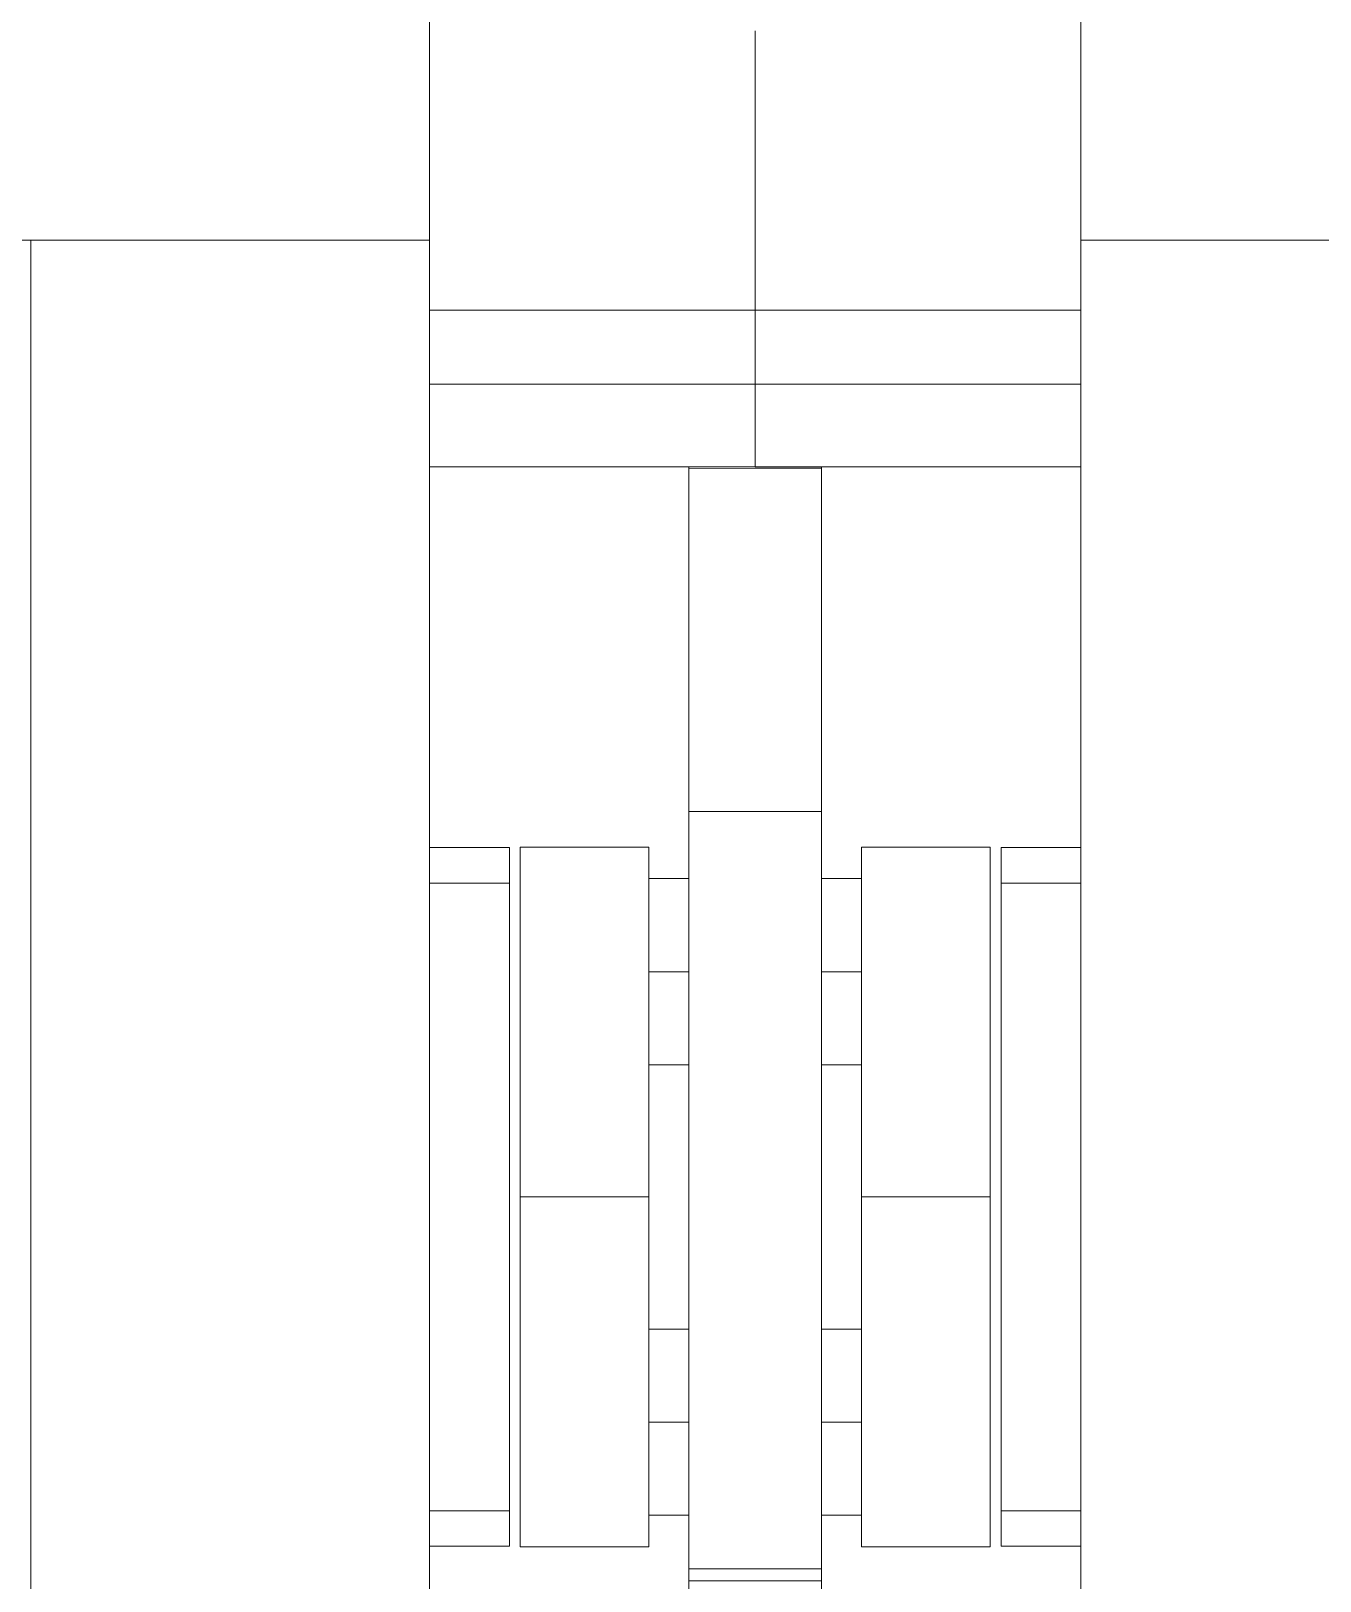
# Model space of a CAD drawing. Header units: millimetres. Extents: x -46169 to 237885, y -84465 to 18123.
# Drawn here: x 111085.2 to 111182.2, y -80604.2 to -80487.6 of the extents above; entities that cross this region are included whole.
import ezdxf

# ---------------------------------------------------------------- set-up
doc = ezdxf.new("R2010")
doc.units = ezdxf.units.MM
doc.header["$MEASUREMENT"] = 0
doc.linetypes.add('Wipeout_Contour', pattern=[1000, 0, -1000])
doc.layers.add('New_A-20-M_Floor_Slab', color=7, linetype='Continuous')
doc.layers.add('New_A-35-M_FFE_Fixed', color=7, linetype='Continuous')
doc.layers.add('New_A-35-M_FFE_Fixed_Pen_No__1', color=7, linetype='Continuous', lineweight=13)

# ---------------------------------------------------------------- blocks, each defined once
blk = doc.blocks.new('Section Elem_7_2', base_point=(64459.15, -84332.61))
at = {"color": 254, "linetype": 'Wipeout_Contour', "lineweight": 0, "ltscale": 2196202.150961969}
blk.add_wipeout([(111115.23, -80549.04), (111121.23, -80549.04), (111121.23, -80601.62), (111115.23, -80601.62), (111115.23, -80615.11), (111134.73, -80615.11), (111134.73, -80599.29), (111131.73, -80599.29), (111131.73, -80601.65), (111122.05, -80601.65), (111122.05, -80549.01), (111131.73, -80549.01), (111131.73, -80551.38), (111134.73, -80551.38), (111134.73, -80520.4), (111115.23, -80520.4)], dxfattribs=at).dxf.layer = 'New_A-20-M_Floor_Slab'
at = {"color": 254, "linetype": 'Wipeout_Contour', "lineweight": 0, "ltscale": 2196563.35795618}
blk.add_wipeout([(111144.73, -80615.11), (111164.23, -80615.11), (111164.23, -80601.62), (111158.23, -80601.62), (111158.23, -80549.04), (111164.23, -80549.04), (111164.23, -80520.4), (111144.73, -80520.4), (111144.73, -80551.38), (111147.73, -80551.38), (111147.73, -80549.01), (111157.42, -80549.01), (111157.42, -80601.65), (111147.73, -80601.65), (111147.73, -80599.29), (111144.73, -80599.29)], dxfattribs=at).dxf.layer = 'New_A-20-M_Floor_Slab'
at = {"color": 254, "linetype": 'Wipeout_Contour', "lineweight": 0, "ltscale": 549078.93536}
blk.add_wipeout([(111134.73, -80565.38), (111131.73, -80565.38), (111131.73, -80585.29), (111134.73, -80585.29)], dxfattribs=at).dxf.layer = 'New_A-20-M_Floor_Slab'
at = {"color": 254, "linetype": 'Wipeout_Contour', "lineweight": 0, "ltscale": 549121.035052}
blk.add_wipeout([(111144.73, -80585.29), (111147.73, -80585.29), (111147.73, -80565.38), (111144.73, -80565.38)], dxfattribs=at).dxf.layer = 'New_A-20-M_Floor_Slab'
blk = doc.blocks.new('Section Elem_13_2', base_point=(64459.15, -84332.61))
at = {"layer": 'New_A-35-M_FFE_Fixed_Pen_No__1', "linetype": 'Continuous'}
for p, q in [((111144.73, -80520.48), (111144.73, -80520.48)), ((111144.73, -80546.33), (111144.73, -80546.33)), ((111144.73, -80604.23), (111144.73, -80604.23))]:
    blk.add_line(p, q, dxfattribs=at)
at = {"color": 254, "linetype": 'Wipeout_Contour', "lineweight": 0, "ltscale": 549035.313828}
blk.add_wipeout([(111144.73, -80548.19), (111144.73, -80547.38), (111134.73, -80547.38), (111134.73, -80548.19)], dxfattribs=at).dxf.layer = 'New_A-35-M_FFE_Fixed'
at = {"color": 254, "linetype": 'Wipeout_Contour', "lineweight": 0, "ltscale": 548969.242258}
blk.add_wipeout([(111115.23, -80549.56), (111121.23, -80549.56), (111121.23, -80549.04), (111115.23, -80549.04)], dxfattribs=at).dxf.layer = 'New_A-35-M_FFE_Fixed'
at = {"color": 254, "linetype": 'Wipeout_Contour', "lineweight": 0, "ltscale": 549025.72522}
blk.add_wipeout([(111131.73, -80553.43), (111134.73, -80553.43), (111134.73, -80551.91), (111131.73, -80551.91)], dxfattribs=at).dxf.layer = 'New_A-35-M_FFE_Fixed'
at = {"color": 254, "linetype": 'Wipeout_Contour', "lineweight": 0, "ltscale": 549035.981825}
blk.add_wipeout([(111131.73, -80555.7), (111131.73, -80558.38), (111134.73, -80558.38), (111134.73, -80555.7)], dxfattribs=at).dxf.layer = 'New_A-35-M_FFE_Fixed'
at = {"color": 254, "linetype": 'Wipeout_Contour', "lineweight": 0, "ltscale": 549052.527747}
blk.add_wipeout([(111134.73, -80563.33), (111131.73, -80563.33), (111131.73, -80564.84), (111134.73, -80564.84)], dxfattribs=at).dxf.layer = 'New_A-35-M_FFE_Fixed'
at = {"color": 254, "linetype": 'Wipeout_Contour', "lineweight": 0, "ltscale": 549109.791321}
blk.add_wipeout([(111131.73, -80587.34), (111131.73, -80589.61), (111134.73, -80589.61), (111134.73, -80587.34)], dxfattribs=at).dxf.layer = 'New_A-35-M_FFE_Fixed'
at = {"color": 254, "linetype": 'Wipeout_Contour', "lineweight": 0, "ltscale": 549127.705139}
blk.add_wipeout([(111131.73, -80594.97), (111131.73, -80597.24), (111134.73, -80597.24), (111134.73, -80594.97)], dxfattribs=at).dxf.layer = 'New_A-35-M_FFE_Fixed'
at = {"color": 254, "linetype": 'Wipeout_Contour', "lineweight": 0, "ltscale": 549091.490446}
blk.add_wipeout([(111121.23, -80601.62), (111121.23, -80601.11), (111115.23, -80601.11), (111115.23, -80601.62)], dxfattribs=at).dxf.layer = 'New_A-35-M_FFE_Fixed'
at = {"color": 254, "linetype": 'Wipeout_Contour', "lineweight": 0, "ltscale": 549166.083228}
blk.add_wipeout([(111144.73, -80603.64), (111144.73, -80603.32), (111134.73, -80603.32), (111134.73, -80603.64)], dxfattribs=at).dxf.layer = 'New_A-35-M_FFE_Fixed'
at = {"layer": 'New_A-35-M_FFE_Fixed_Pen_No__1', "linetype": 'Continuous'}
blk.add_line((111144.73, -80603.32), (111144.73, -80603.32), dxfattribs=at)
at = {"color": 254, "linetype": 'Wipeout_Contour', "lineweight": 0, "ltscale": 549023.31873}
blk.add_wipeout([(111131.73, -80551.91), (111134.73, -80551.91), (111134.73, -80551.38), (111131.73, -80551.38)], dxfattribs=at).dxf.layer = 'New_A-35-M_FFE_Fixed'
at = {"color": 254, "linetype": 'Wipeout_Contour', "lineweight": 0, "ltscale": 686287.639732}
blk.add_wipeout([(111131.73, -80553.43), (111131.73, -80555.7), (111134.73, -80555.7), (111134.73, -80553.51), (111134.73, -80553.43)], dxfattribs=at).dxf.layer = 'New_A-35-M_FFE_Fixed'
at = {"color": 254, "linetype": 'Wipeout_Contour', "lineweight": 0, "ltscale": 686310.440809}
blk.add_wipeout([(111131.73, -80563.33), (111134.73, -80563.33), (111134.73, -80561.63), (111134.73, -80561.05), (111131.73, -80561.05)], dxfattribs=at).dxf.layer = 'New_A-35-M_FFE_Fixed'
at = {"color": 254, "linetype": 'Wipeout_Contour', "lineweight": 0, "ltscale": 549054.934464}
blk.add_wipeout([(111131.73, -80564.84), (111131.73, -80565.38), (111134.73, -80565.38), (111134.73, -80564.84)], dxfattribs=at).dxf.layer = 'New_A-35-M_FFE_Fixed'
at = {"color": 254, "linetype": 'Wipeout_Contour', "lineweight": 0, "ltscale": 549105.343431}
blk.add_wipeout([(111131.73, -80587.34), (111134.73, -80587.34), (111134.73, -80585.82), (111131.73, -80585.82)], dxfattribs=at).dxf.layer = 'New_A-35-M_FFE_Fixed'
at = {"color": 254, "linetype": 'Wipeout_Contour', "lineweight": 0, "ltscale": 549121.893363}
blk.add_wipeout([(111131.73, -80594.97), (111134.73, -80594.97), (111134.73, -80592.29), (111131.73, -80592.29)], dxfattribs=at).dxf.layer = 'New_A-35-M_FFE_Fixed'
at = {"color": 254, "linetype": 'Wipeout_Contour', "lineweight": 0, "ltscale": 549132.153354}
blk.add_wipeout([(111131.73, -80597.24), (111131.73, -80598.75), (111134.73, -80598.75), (111134.73, -80597.24)], dxfattribs=at).dxf.layer = 'New_A-35-M_FFE_Fixed'
at = {"color": 254, "linetype": 'Wipeout_Contour', "lineweight": 0, "ltscale": 549088.350235}
blk.add_wipeout([(111115.23, -80598.94), (111115.23, -80601.11), (111121.23, -80601.11), (111121.23, -80598.94)], dxfattribs=at).dxf.layer = 'New_A-35-M_FFE_Fixed'
at = {"layer": 'New_A-35-M_FFE_Fixed_Pen_No__1', "linetype": 'Continuous'}
blk.add_line((111121.23, -80601.62), (111121.23, -80601.11), dxfattribs=at)
at = {"color": 254, "linetype": 'Wipeout_Contour', "lineweight": 0, "ltscale": 549044.441535}
blk.add_wipeout([(111144.73, -80553.51), (111144.73, -80549.83), (111134.73, -80549.83), (111134.73, -80553.51)], dxfattribs=at).dxf.layer = 'New_A-35-M_FFE_Fixed'
at = {"color": 254, "linetype": 'Wipeout_Contour', "lineweight": 0, "ltscale": 549030.365366}
blk.add_wipeout([(111121.23, -80598.94), (111121.23, -80551.72), (111115.23, -80551.72), (111115.23, -80598.94)], dxfattribs=at).dxf.layer = 'New_A-35-M_FFE_Fixed'
at = {"color": 254, "linetype": 'Wipeout_Contour', "lineweight": 0, "ltscale": 549042.270585}
blk.add_wipeout([(111131.73, -80558.38), (111131.73, -80561.05), (111134.73, -80561.05), (111134.73, -80558.38)], dxfattribs=at).dxf.layer = 'New_A-35-M_FFE_Fixed'
at = {"color": 254, "linetype": 'Wipeout_Contour', "lineweight": 0, "ltscale": 549102.936276}
blk.add_wipeout([(111131.73, -80585.82), (111134.73, -80585.82), (111134.73, -80585.29), (111131.73, -80585.29)], dxfattribs=at).dxf.layer = 'New_A-35-M_FFE_Fixed'
at = {"color": 254, "linetype": 'Wipeout_Contour', "lineweight": 0, "ltscale": 686395.671919}
blk.add_wipeout([(111131.73, -80592.29), (111134.73, -80592.29), (111134.73, -80591.39), (111134.73, -80589.61), (111131.73, -80589.61)], dxfattribs=at).dxf.layer = 'New_A-35-M_FFE_Fixed'
at = {"color": 254, "linetype": 'Wipeout_Contour', "lineweight": 0, "ltscale": 686418.743996}
blk.add_wipeout([(111131.73, -80598.75), (111131.73, -80599.29), (111134.73, -80599.29), (111134.73, -80598.86), (111134.73, -80598.75)], dxfattribs=at).dxf.layer = 'New_A-35-M_FFE_Fixed'
at = {"layer": 'New_A-35-M_FFE_Fixed_Pen_No__1', "linetype": 'Continuous'}
blk.add_line((111121.23, -80601.11), (111121.23, -80598.94), dxfattribs=at)
at = {"color": 254, "linetype": 'Wipeout_Contour', "lineweight": 0, "ltscale": 548972.381204}
blk.add_wipeout([(111115.23, -80551.72), (111121.23, -80551.72), (111121.23, -80549.56), (111115.23, -80549.56)], dxfattribs=at).dxf.layer = 'New_A-35-M_FFE_Fixed'
at = {"color": 254, "linetype": 'Wipeout_Contour', "lineweight": 0, "ltscale": 549092.068739}
blk.add_wipeout([(111131.73, -80593.94), (111131.73, -80585.4), (111122.05, -80585.4), (111122.05, -80593.94)], dxfattribs=at).dxf.layer = 'New_A-35-M_FFE_Fixed'
at = {"color": 254, "linetype": 'Wipeout_Contour', "lineweight": 0, "ltscale": 549157.473841}
blk.add_wipeout([(111144.73, -80600.77), (111144.73, -80598.86), (111134.73, -80598.86), (111134.73, -80600.77)], dxfattribs=at).dxf.layer = 'New_A-35-M_FFE_Fixed'
at = {"layer": 'New_A-35-M_FFE_Fixed_Pen_No__1', "linetype": 'Continuous'}
for p, q in [((111121.23, -80549.56), (111121.23, -80549.04)), ((111121.23, -80551.72), (111121.23, -80549.56)), ((111121.23, -80598.94), (111121.23, -80551.72)), ((111131.73, -80592.29), (111134.73, -80592.29))]:
    blk.add_line(p, q, dxfattribs=at)
at = {"color": 254, "linetype": 'Wipeout_Contour', "lineweight": 0, "ltscale": 548972.124367}
blk.add_wipeout([(111115.23, -80503.33), (111085.23, -80503.33), (111085.23, -80647.33), (111115.23, -80647.33)], dxfattribs=at).dxf.layer = 'New_A-35-M_FFE_Fixed'
at = {"color": 254, "linetype": 'Wipeout_Contour', "lineweight": 0, "ltscale": 549070.217726}
blk.add_wipeout([(111131.73, -80575.33), (111122.05, -80575.33), (111122.05, -80585.4), (111131.73, -80585.4)], dxfattribs=at).dxf.layer = 'New_A-35-M_FFE_Fixed'
at = {"color": 254, "linetype": 'Wipeout_Contour', "lineweight": 0, "ltscale": 549108.793848}
blk.add_wipeout([(111131.73, -80593.94), (111122.05, -80593.94), (111122.05, -80599.65), (111131.73, -80599.65)], dxfattribs=at).dxf.layer = 'New_A-35-M_FFE_Fixed'
at = {"layer": 'New_A-35-M_FFE_Fixed_Pen_No__1', "linetype": 'Continuous'}
for p, q in [((111115.23, -80549.04), (111121.23, -80549.04)), ((111115.23, -80551.72), (111121.23, -80551.72)), ((111122.05, -80593.94), (111122.05, -80585.4)), ((111131.73, -80585.29), (111134.73, -80585.29)), ((111131.73, -80593.94), (111131.73, -80585.4)), ((111115.23, -80598.94), (111121.23, -80598.94)), ((111115.23, -80601.62), (111121.23, -80601.62))]:
    blk.add_line(p, q, dxfattribs=at)
at = {"color": 254, "linetype": 'Wipeout_Contour', "lineweight": 0, "ltscale": 821878.158279}
blk.add_wipeout([(110614.23, -80346.96), (110614.23, -80503.33), (110644.23, -80503.33), (111085.23, -80503.33), (111115.23, -80503.33), (111115.23, -80346.96)], dxfattribs=at).dxf.layer = 'New_A-35-M_FFE_Fixed'
at = {"color": 254, "linetype": 'Wipeout_Contour', "lineweight": 0, "ltscale": 548909.289559}
blk.add_wipeout([(111115.23, -80511.45), (111139.73, -80511.45), (111139.73, -80510.54), (111115.23, -80510.54)], dxfattribs=at).dxf.layer = 'New_A-35-M_FFE_Fixed'
at = {"color": 254, "linetype": 'Wipeout_Contour', "lineweight": 0, "ltscale": 548924.064706}
blk.add_wipeout([(111115.23, -80520.4), (111139.73, -80520.4), (111139.73, -80514.18), (111115.23, -80514.18)], dxfattribs=at).dxf.layer = 'New_A-35-M_FFE_Fixed'
at = {"color": 254, "linetype": 'Wipeout_Contour', "lineweight": 0, "ltscale": 549046.568145}
blk.add_wipeout([(111131.73, -80575.33), (111131.73, -80565.26), (111122.05, -80565.26), (111122.05, -80575.33)], dxfattribs=at).dxf.layer = 'New_A-35-M_FFE_Fixed'
at = {"color": 254, "linetype": 'Wipeout_Contour', "lineweight": 0, "ltscale": 549117.845793}
blk.add_wipeout([(111131.73, -80599.65), (111122.05, -80599.65), (111122.05, -80601.65), (111131.73, -80601.65)], dxfattribs=at).dxf.layer = 'New_A-35-M_FFE_Fixed'
at = {"layer": 'New_A-35-M_FFE_Fixed_Pen_No__1', "linetype": 'Continuous'}
for p, q in [((111085.23, -80503.33), (110644.23, -80503.33)), ((111085.23, -80647.33), (111085.23, -80503.33)), ((111139.73, -80520.4), (111115.23, -80520.4)), ((111122.05, -80575.33), (111131.73, -80575.33)), ((111122.05, -80585.4), (111122.05, -80575.33)), ((111131.73, -80585.4), (111131.73, -80575.33)), ((111122.05, -80599.65), (111122.05, -80593.94)), ((111131.73, -80599.65), (111131.73, -80593.94)), ((111122.05, -80601.65), (111122.05, -80599.65)), ((111131.73, -80599.29), (111134.73, -80599.29)), ((111131.73, -80601.65), (111131.73, -80599.65)), ((111122.05, -80601.65), (111131.73, -80601.65))]:
    blk.add_line(p, q, dxfattribs=at)
at = {"color": 254, "linetype": 'Wipeout_Contour', "lineweight": 0, "ltscale": 548862.614693}
blk.add_wipeout([(111139.73, -80487.59), (111115.23, -80487.59), (111115.23, -80494.61), (111139.73, -80494.61)], dxfattribs=at).dxf.layer = 'New_A-35-M_FFE_Fixed'
at = {"color": 254, "linetype": 'Wipeout_Contour', "lineweight": 0, "ltscale": 548916.497198}
blk.add_wipeout([(111115.23, -80514.18), (111139.73, -80514.18), (111139.73, -80513.95), (111115.23, -80513.95)], dxfattribs=at).dxf.layer = 'New_A-35-M_FFE_Fixed'
at = {"color": 254, "linetype": 'Wipeout_Contour', "lineweight": 0, "ltscale": 549024.720431}
blk.add_wipeout([(111131.73, -80565.26), (111131.73, -80556.72), (111122.05, -80556.72), (111122.05, -80565.26)], dxfattribs=at).dxf.layer = 'New_A-35-M_FFE_Fixed'
at = {"layer": 'New_A-35-M_FFE_Fixed_Pen_No__1', "linetype": 'Continuous'}
for p, q in [((111131.73, -80558.38), (111134.73, -80558.38)), ((111122.05, -80575.33), (111122.05, -80565.26)), ((111131.73, -80575.33), (111131.73, -80565.26)), ((111131.73, -80565.38), (111134.73, -80565.38))]:
    blk.add_line(p, q, dxfattribs=at)
at = {"color": 254, "linetype": 'Wipeout_Contour', "lineweight": 0, "ltscale": 548879.080035}
blk.add_wipeout([(111139.73, -80494.61), (111115.23, -80494.61), (111115.23, -80501.63), (111139.73, -80501.63)], dxfattribs=at).dxf.layer = 'New_A-35-M_FFE_Fixed'
at = {"color": 254, "linetype": 'Wipeout_Contour', "lineweight": 0, "ltscale": 548914.615476}
blk.add_wipeout([(111115.23, -80513.55), (111139.73, -80513.55), (111139.73, -80512.98), (111115.23, -80512.98)], dxfattribs=at).dxf.layer = 'New_A-35-M_FFE_Fixed'
at = {"color": 254, "linetype": 'Wipeout_Contour', "lineweight": 0, "ltscale": 549007.999982}
blk.add_wipeout([(111122.05, -80551.02), (111122.05, -80556.72), (111131.73, -80556.72), (111131.73, -80551.02)], dxfattribs=at).dxf.layer = 'New_A-35-M_FFE_Fixed'
at = {"layer": 'New_A-35-M_FFE_Fixed_Pen_No__1', "linetype": 'Continuous'}
for p, q in [((111122.05, -80565.26), (111122.05, -80556.72)), ((111131.73, -80565.26), (111131.73, -80556.72))]:
    blk.add_line(p, q, dxfattribs=at)
at = {"color": 254, "linetype": 'Wipeout_Contour', "lineweight": 0, "ltscale": 548895.505733}
blk.add_wipeout([(111139.73, -80501.63), (111115.23, -80501.63), (111115.23, -80508.61), (111139.73, -80508.61)], dxfattribs=at).dxf.layer = 'New_A-35-M_FFE_Fixed'
at = {"color": 254, "linetype": 'Wipeout_Contour', "lineweight": 0, "ltscale": 548913.117964}
blk.add_wipeout([(111115.23, -80512.98), (111139.73, -80512.98), (111139.73, -80512.27), (111115.23, -80512.27)], dxfattribs=at).dxf.layer = 'New_A-35-M_FFE_Fixed'
at = {"color": 254, "linetype": 'Wipeout_Contour', "lineweight": 0, "ltscale": 548998.951322}
blk.add_wipeout([(111122.05, -80551.02), (111131.73, -80551.02), (111131.73, -80549.01), (111122.05, -80549.01)], dxfattribs=at).dxf.layer = 'New_A-35-M_FFE_Fixed'
at = {"layer": 'New_A-35-M_FFE_Fixed_Pen_No__1', "linetype": 'Continuous'}
for p, q in [((111115.23, -80503.33), (111115.23, -80346.96)), ((111085.23, -80503.33), (111115.23, -80503.33)), ((111122.05, -80551.02), (111122.05, -80549.01)), ((111122.05, -80549.01), (111131.73, -80549.01)), ((111131.73, -80551.02), (111131.73, -80549.01)), ((111122.05, -80556.72), (111122.05, -80551.02)), ((111131.73, -80556.72), (111131.73, -80551.02)), ((111131.73, -80551.38), (111134.73, -80551.38))]:
    blk.add_line(p, q, dxfattribs=at)
at = {"color": 254, "linetype": 'Wipeout_Contour', "lineweight": 0, "ltscale": 548904.842308}
blk.add_wipeout([(111115.23, -80509.58), (111139.73, -80509.58), (111139.73, -80508.61), (111115.23, -80508.61)], dxfattribs=at).dxf.layer = 'New_A-35-M_FFE_Fixed'
at = {"color": 254, "linetype": 'Wipeout_Contour', "lineweight": 0, "ltscale": 548911.320093}
blk.add_wipeout([(111115.23, -80512.27), (111139.73, -80512.27), (111139.73, -80511.45), (111115.23, -80511.45)], dxfattribs=at).dxf.layer = 'New_A-35-M_FFE_Fixed'
at = {"color": 254, "linetype": 'Wipeout_Contour', "lineweight": 0, "ltscale": 548915.756209}
blk.add_wipeout([(111115.23, -80513.95), (111139.73, -80513.95), (111139.73, -80513.55), (111115.23, -80513.55)], dxfattribs=at).dxf.layer = 'New_A-35-M_FFE_Fixed'
at = {"layer": 'New_A-35-M_FFE_Fixed_Pen_No__1', "linetype": 'Continuous'}
for p, q in [((111139.73, -80508.61), (111115.23, -80508.61)), ((111139.73, -80514.18), (111115.23, -80514.18))]:
    blk.add_line(p, q, dxfattribs=at)
at = {"color": 254, "linetype": 'Wipeout_Contour', "lineweight": 0, "ltscale": 548907.102841}
blk.add_wipeout([(111115.23, -80510.54), (111139.73, -80510.54), (111139.73, -80509.58), (111115.23, -80509.58)], dxfattribs=at).dxf.layer = 'New_A-35-M_FFE_Fixed'
at = {"layer": 'New_A-35-M_FFE_Fixed_Pen_No__1', "linetype": 'Continuous'}
blk.add_line((111115.23, -80647.33), (111115.23, -80503.33), dxfattribs=at)
blk = doc.blocks.new('Section Elem_21_2', base_point=(64459.15, -84332.61))
at = {"color": 254, "linetype": 'Wipeout_Contour', "lineweight": 0, "ltscale": 686213.604071}
blk.add_wipeout([(111134.73, -80520.48), (111144.73, -80520.48), (111144.73, -80520.4), (111139.73, -80520.4), (111134.73, -80520.4)], dxfattribs=at).dxf.layer = 'New_A-35-M_FFE_Fixed'
at = {"color": 254, "linetype": 'Wipeout_Contour', "lineweight": 0, "ltscale": 549010.071153}
blk.add_wipeout([(111134.73, -80538.96), (111144.73, -80538.96), (111144.73, -80535.1), (111134.73, -80535.1)], dxfattribs=at).dxf.layer = 'New_A-35-M_FFE_Fixed'
at = {"color": 254, "linetype": 'Wipeout_Contour', "lineweight": 0, "ltscale": 549038.187482}
blk.add_wipeout([(111144.73, -80549.83), (111144.73, -80548.19), (111134.73, -80548.19), (111134.73, -80549.83)], dxfattribs=at).dxf.layer = 'New_A-35-M_FFE_Fixed'
at = {"color": 254, "linetype": 'Wipeout_Contour', "lineweight": 0, "ltscale": 549108.51097}
blk.add_wipeout([(111164.23, -80549.56), (111164.23, -80549.04), (111158.23, -80549.04), (111158.23, -80549.56)], dxfattribs=at).dxf.layer = 'New_A-35-M_FFE_Fixed'
at = {"color": 254, "linetype": 'Wipeout_Contour', "lineweight": 0, "ltscale": 549067.829219}
blk.add_wipeout([(111144.73, -80551.91), (111144.73, -80553.43), (111147.73, -80553.43), (111147.73, -80551.91)], dxfattribs=at).dxf.layer = 'New_A-35-M_FFE_Fixed'
at = {"color": 254, "linetype": 'Wipeout_Contour', "lineweight": 0, "ltscale": 686348.161297}
blk.add_wipeout([(111144.73, -80558.38), (111147.73, -80558.38), (111147.73, -80556.72), (111147.73, -80555.7), (111144.73, -80555.7)], dxfattribs=at).dxf.layer = 'New_A-35-M_FFE_Fixed'
at = {"color": 254, "linetype": 'Wipeout_Contour', "lineweight": 0, "ltscale": 549094.629508}
blk.add_wipeout([(111147.73, -80563.33), (111144.73, -80563.33), (111144.73, -80564.84), (111147.73, -80564.84)], dxfattribs=at).dxf.layer = 'New_A-35-M_FFE_Fixed'
at = {"color": 254, "linetype": 'Wipeout_Contour', "lineweight": 0, "ltscale": 549151.888693}
blk.add_wipeout([(111147.73, -80587.34), (111144.73, -80587.34), (111144.73, -80589.61), (111147.73, -80589.61)], dxfattribs=at).dxf.layer = 'New_A-35-M_FFE_Fixed'
at = {"color": 254, "linetype": 'Wipeout_Contour', "lineweight": 0, "ltscale": 549169.801138}
blk.add_wipeout([(111144.73, -80597.24), (111147.73, -80597.24), (111147.73, -80594.97), (111144.73, -80594.97)], dxfattribs=at).dxf.layer = 'New_A-35-M_FFE_Fixed'
at = {"color": 254, "linetype": 'Wipeout_Contour', "lineweight": 0, "ltscale": 549230.72816}
blk.add_wipeout([(111158.23, -80601.62), (111164.23, -80601.62), (111164.23, -80601.11), (111158.23, -80601.11)], dxfattribs=at).dxf.layer = 'New_A-35-M_FFE_Fixed'
at = {"color": 254, "linetype": 'Wipeout_Contour', "lineweight": 0, "ltscale": 549167.151507}
blk.add_wipeout([(111134.73, -80604.23), (111144.73, -80604.23), (111144.73, -80603.64), (111134.73, -80603.64)], dxfattribs=at).dxf.layer = 'New_A-35-M_FFE_Fixed'
at = {"color": 254, "linetype": 'Wipeout_Contour', "lineweight": 0, "ltscale": 548977.357947}
blk.add_wipeout([(111134.73, -80525.7), (111144.73, -80525.7), (111144.73, -80520.48), (111134.73, -80520.48)], dxfattribs=at).dxf.layer = 'New_A-35-M_FFE_Fixed'
at = {"color": 254, "linetype": 'Wipeout_Contour', "lineweight": 0, "ltscale": 549000.288872}
blk.add_wipeout([(111134.73, -80535.1), (111144.73, -80535.1), (111144.73, -80530.63), (111134.73, -80530.63)], dxfattribs=at).dxf.layer = 'New_A-35-M_FFE_Fixed'
at = {"color": 254, "linetype": 'Wipeout_Contour', "lineweight": 0, "ltscale": 549018.301076}
blk.add_wipeout([(111134.73, -80542.11), (111144.73, -80542.11), (111144.73, -80538.96), (111134.73, -80538.96)], dxfattribs=at).dxf.layer = 'New_A-35-M_FFE_Fixed'
at = {"color": 254, "linetype": 'Wipeout_Contour', "lineweight": 0, "ltscale": 549065.422913}
blk.add_wipeout([(111144.73, -80551.38), (111144.73, -80551.91), (111147.73, -80551.91), (111147.73, -80551.38)], dxfattribs=at).dxf.layer = 'New_A-35-M_FFE_Fixed'
at = {"color": 254, "linetype": 'Wipeout_Contour', "lineweight": 0, "ltscale": 549072.275419}
blk.add_wipeout([(111144.73, -80555.7), (111147.73, -80555.7), (111147.73, -80553.43), (111144.73, -80553.43)], dxfattribs=at).dxf.layer = 'New_A-35-M_FFE_Fixed'
at = {"color": 254, "linetype": 'Wipeout_Contour', "lineweight": 0, "ltscale": 549090.182861}
blk.add_wipeout([(111144.73, -80563.33), (111147.73, -80563.33), (111147.73, -80561.05), (111144.73, -80561.05)], dxfattribs=at).dxf.layer = 'New_A-35-M_FFE_Fixed'
at = {"color": 254, "linetype": 'Wipeout_Contour', "lineweight": 0, "ltscale": 686372.357973}
blk.add_wipeout([(111144.73, -80565.38), (111147.73, -80565.38), (111147.73, -80565.26), (111147.73, -80564.84), (111144.73, -80564.84)], dxfattribs=at).dxf.layer = 'New_A-35-M_FFE_Fixed'
at = {"color": 254, "linetype": 'Wipeout_Contour', "lineweight": 0, "ltscale": 549147.441144}
blk.add_wipeout([(111147.73, -80585.82), (111144.73, -80585.82), (111144.73, -80587.34), (111147.73, -80587.34)], dxfattribs=at).dxf.layer = 'New_A-35-M_FFE_Fixed'
at = {"color": 254, "linetype": 'Wipeout_Contour', "lineweight": 0, "ltscale": 686456.051349}
blk.add_wipeout([(111144.73, -80592.29), (111144.73, -80594.97), (111147.73, -80594.97), (111147.73, -80593.94), (111147.73, -80592.29)], dxfattribs=at).dxf.layer = 'New_A-35-M_FFE_Fixed'
at = {"color": 254, "linetype": 'Wipeout_Contour', "lineweight": 0, "ltscale": 686468.356811}
blk.add_wipeout([(111144.73, -80597.24), (111144.73, -80598.75), (111147.73, -80598.75), (111147.73, -80597.72), (111147.73, -80597.24)], dxfattribs=at).dxf.layer = 'New_A-35-M_FFE_Fixed'
at = {"color": 254, "linetype": 'Wipeout_Contour', "lineweight": 0, "ltscale": 549227.588745}
blk.add_wipeout([(111158.23, -80598.94), (111158.23, -80601.11), (111164.23, -80601.11), (111164.23, -80598.94)], dxfattribs=at).dxf.layer = 'New_A-35-M_FFE_Fixed'
at = {"color": 254, "linetype": 'Wipeout_Contour', "lineweight": 0, "ltscale": 549162.709596}
blk.add_wipeout([(111134.73, -80603.32), (111144.73, -80603.32), (111144.73, -80600.77), (111134.73, -80600.77)], dxfattribs=at).dxf.layer = 'New_A-35-M_FFE_Fixed'
at = {"color": 254, "linetype": 'Wipeout_Contour', "lineweight": 0, "ltscale": 549168.702694}
blk.add_wipeout([(111144.73, -80604.96), (111144.73, -80604.23), (111134.73, -80604.23), (111134.73, -80604.96)], dxfattribs=at).dxf.layer = 'New_A-35-M_FFE_Fixed'
at = {"layer": 'New_A-35-M_FFE_Fixed_Pen_No__1', "linetype": 'Continuous'}
for p, q in [((111134.73, -80520.48), (111134.73, -80520.4)), ((111134.73, -80538.96), (111134.73, -80535.1)), ((111144.73, -80538.96), (111144.73, -80535.1)), ((111158.23, -80601.62), (111158.23, -80601.11)), ((111134.73, -80604.23), (111134.73, -80603.32)), ((111134.73, -80603.32), (111144.73, -80603.32)), ((111144.73, -80604.23), (111144.73, -80603.32)), ((111134.73, -80606.1), (111134.73, -80604.23)), ((111134.73, -80604.23), (111144.73, -80604.23)), ((111144.73, -80606.1), (111144.73, -80604.23))]:
    blk.add_line(p, q, dxfattribs=at)
at = {"color": 254, "linetype": 'Wipeout_Contour', "lineweight": 0, "ltscale": 548989.267011}
blk.add_wipeout([(111134.73, -80525.7), (111134.73, -80530.63), (111144.73, -80530.63), (111144.73, -80525.7)], dxfattribs=at).dxf.layer = 'New_A-35-M_FFE_Fixed'
at = {"color": 254, "linetype": 'Wipeout_Contour', "lineweight": 0, "ltscale": 549024.715473}
blk.add_wipeout([(111134.73, -80544.43), (111144.73, -80544.43), (111144.73, -80542.11), (111134.73, -80542.11)], dxfattribs=at).dxf.layer = 'New_A-35-M_FFE_Fixed'
at = {"color": 254, "linetype": 'Wipeout_Contour', "lineweight": 0, "ltscale": 549169.618578}
blk.add_wipeout([(111158.23, -80598.94), (111164.23, -80598.94), (111164.23, -80551.72), (111158.23, -80551.72)], dxfattribs=at).dxf.layer = 'New_A-35-M_FFE_Fixed'
at = {"color": 254, "linetype": 'Wipeout_Contour', "lineweight": 0, "ltscale": 549084.373133}
blk.add_wipeout([(111144.73, -80558.38), (111144.73, -80561.05), (111147.73, -80561.05), (111147.73, -80558.38)], dxfattribs=at).dxf.layer = 'New_A-35-M_FFE_Fixed'
at = {"color": 254, "linetype": 'Wipeout_Contour', "lineweight": 0, "ltscale": 686431.849003}
blk.add_wipeout([(111147.73, -80585.29), (111144.73, -80585.29), (111144.73, -80585.82), (111147.73, -80585.82), (111147.73, -80585.4)], dxfattribs=at).dxf.layer = 'New_A-35-M_FFE_Fixed'
at = {"color": 254, "linetype": 'Wipeout_Contour', "lineweight": 0, "ltscale": 549157.699792}
blk.add_wipeout([(111144.73, -80592.29), (111147.73, -80592.29), (111147.73, -80589.61), (111144.73, -80589.61)], dxfattribs=at).dxf.layer = 'New_A-35-M_FFE_Fixed'
at = {"color": 254, "linetype": 'Wipeout_Contour', "lineweight": 0, "ltscale": 549176.65627}
blk.add_wipeout([(111144.73, -80598.75), (111144.73, -80599.29), (111147.73, -80599.29), (111147.73, -80598.75)], dxfattribs=at).dxf.layer = 'New_A-35-M_FFE_Fixed'
at = {"layer": 'New_A-35-M_FFE_Fixed_Pen_No__1', "linetype": 'Continuous'}
for p, q in [((111134.73, -80525.7), (111134.73, -80520.48)), ((111134.73, -80530.63), (111134.73, -80525.7)), ((111144.73, -80530.63), (111144.73, -80525.7)), ((111134.73, -80535.1), (111134.73, -80530.63)), ((111144.73, -80535.1), (111144.73, -80530.63)), ((111134.73, -80542.11), (111134.73, -80538.96)), ((111144.73, -80542.11), (111144.73, -80538.96)), ((111158.23, -80601.11), (111158.23, -80598.94))]:
    blk.add_line(p, q, dxfattribs=at)
at = {"color": 254, "linetype": 'Wipeout_Contour', "lineweight": 0, "ltscale": 549029.109215}
blk.add_wipeout([(111134.73, -80545.85), (111144.73, -80545.85), (111144.73, -80544.43), (111134.73, -80544.43)], dxfattribs=at).dxf.layer = 'New_A-35-M_FFE_Fixed'
at = {"color": 254, "linetype": 'Wipeout_Contour', "lineweight": 0, "ltscale": 549111.64912}
blk.add_wipeout([(111158.23, -80549.56), (111158.23, -80551.72), (111164.23, -80551.72), (111164.23, -80549.56)], dxfattribs=at).dxf.layer = 'New_A-35-M_FFE_Fixed'
at = {"color": 254, "linetype": 'Wipeout_Contour', "lineweight": 0, "ltscale": 549058.296862}
blk.add_wipeout([(111134.73, -80561.63), (111144.73, -80561.63), (111144.73, -80553.51), (111134.73, -80553.51)], dxfattribs=at).dxf.layer = 'New_A-35-M_FFE_Fixed'
at = {"color": 254, "linetype": 'Wipeout_Contour', "lineweight": 0, "ltscale": 549175.248955}
blk.add_wipeout([(111147.73, -80593.94), (111157.42, -80593.94), (111157.42, -80585.4), (111147.73, -80585.4)], dxfattribs=at).dxf.layer = 'New_A-35-M_FFE_Fixed'
at = {"color": 254, "linetype": 'Wipeout_Contour', "lineweight": 0, "ltscale": 549146.467137}
blk.add_wipeout([(111134.73, -80598.86), (111144.73, -80598.86), (111144.73, -80591.39), (111134.73, -80591.39)], dxfattribs=at).dxf.layer = 'New_A-35-M_FFE_Fixed'
at = {"layer": 'New_A-35-M_FFE_Fixed_Pen_No__1', "linetype": 'Continuous'}
for p, q in [((111134.73, -80544.43), (111134.73, -80542.11)), ((111144.73, -80544.43), (111144.73, -80542.11)), ((111134.73, -80553.51), (111134.73, -80548.19)), ((111144.73, -80553.51), (111144.73, -80548.19)), ((111158.23, -80549.56), (111158.23, -80549.04)), ((111158.23, -80551.72), (111158.23, -80549.56)), ((111158.23, -80598.94), (111158.23, -80551.72)), ((111147.73, -80592.29), (111144.73, -80592.29)), ((111134.73, -80603.32), (111134.73, -80598.86)), ((111144.73, -80603.32), (111144.73, -80598.86))]:
    blk.add_line(p, q, dxfattribs=at)
at = {"color": 254, "linetype": 'Wipeout_Contour', "lineweight": 0, "ltscale": 549227.961967}
blk.add_wipeout([(111164.23, -80503.33), (111164.23, -80647.33), (111194.23, -80647.33), (111194.23, -80503.33)], dxfattribs=at).dxf.layer = 'New_A-35-M_FFE_Fixed'
at = {"color": 254, "linetype": 'Wipeout_Contour', "lineweight": 0, "ltscale": 549031.341785}
blk.add_wipeout([(111134.73, -80546.33), (111144.73, -80546.33), (111144.73, -80545.85), (111134.73, -80545.85)], dxfattribs=at).dxf.layer = 'New_A-35-M_FFE_Fixed'
at = {"color": 254, "linetype": 'Wipeout_Contour', "lineweight": 0, "ltscale": 549153.401252}
blk.add_wipeout([(111147.73, -80575.33), (111147.73, -80585.4), (111157.42, -80585.4), (111157.42, -80575.33)], dxfattribs=at).dxf.layer = 'New_A-35-M_FFE_Fixed'
at = {"color": 254, "linetype": 'Wipeout_Contour', "lineweight": 0, "ltscale": 549126.513555}
blk.add_wipeout([(111144.73, -80591.39), (111144.73, -80581.87), (111134.73, -80581.87), (111134.73, -80591.39)], dxfattribs=at).dxf.layer = 'New_A-35-M_FFE_Fixed'
at = {"color": 254, "linetype": 'Wipeout_Contour', "lineweight": 0, "ltscale": 549191.97153}
blk.add_wipeout([(111157.42, -80593.94), (111147.73, -80593.94), (111147.73, -80599.65), (111157.42, -80599.65)], dxfattribs=at).dxf.layer = 'New_A-35-M_FFE_Fixed'
at = {"layer": 'New_A-35-M_FFE_Fixed_Pen_No__1', "linetype": 'Continuous'}
for p, q in [((111164.23, -80549.04), (111158.23, -80549.04)), ((111164.23, -80551.72), (111158.23, -80551.72)), ((111147.73, -80585.29), (111144.73, -80585.29)), ((111147.73, -80593.94), (111147.73, -80585.4)), ((111157.42, -80593.94), (111157.42, -80585.4)), ((111134.73, -80598.86), (111134.73, -80591.39)), ((111144.73, -80598.86), (111144.73, -80591.39)), ((111164.23, -80598.94), (111158.23, -80598.94)), ((111164.23, -80601.62), (111158.23, -80601.62))]:
    blk.add_line(p, q, dxfattribs=at)
at = {"color": 254, "linetype": 'Wipeout_Contour', "lineweight": 0, "ltscale": 549639.478913}
blk.add_wipeout([(111665.23, -80346.96), (111164.23, -80346.96), (111164.23, -80503.33), (111665.23, -80503.33)], dxfattribs=at).dxf.layer = 'New_A-35-M_FFE_Fixed'
at = {"color": 254, "linetype": 'Wipeout_Contour', "lineweight": 0, "ltscale": 548988.653186}
blk.add_wipeout([(111139.73, -80511.45), (111164.23, -80511.45), (111164.23, -80510.54), (111139.73, -80510.54)], dxfattribs=at).dxf.layer = 'New_A-35-M_FFE_Fixed'
at = {"color": 254, "linetype": 'Wipeout_Contour', "lineweight": 0, "ltscale": 549003.426186}
blk.add_wipeout([(111139.73, -80514.18), (111139.73, -80520.4), (111164.23, -80520.4), (111164.23, -80514.18)], dxfattribs=at).dxf.layer = 'New_A-35-M_FFE_Fixed'
at = {"color": 254, "linetype": 'Wipeout_Contour', "lineweight": 0, "ltscale": 549033.136105}
blk.add_wipeout([(111144.73, -80547.38), (111144.73, -80546.33), (111134.73, -80546.33), (111134.73, -80547.38)], dxfattribs=at).dxf.layer = 'New_A-35-M_FFE_Fixed'
at = {"color": 254, "linetype": 'Wipeout_Contour', "lineweight": 0, "ltscale": 549129.755253}
blk.add_wipeout([(111147.73, -80575.33), (111157.42, -80575.33), (111157.42, -80565.26), (111147.73, -80565.26)], dxfattribs=at).dxf.layer = 'New_A-35-M_FFE_Fixed'
at = {"color": 254, "linetype": 'Wipeout_Contour', "lineweight": 0, "ltscale": 549103.16714}
blk.add_wipeout([(111134.73, -80581.87), (111144.73, -80581.87), (111144.73, -80571.51), (111134.73, -80571.51)], dxfattribs=at).dxf.layer = 'New_A-35-M_FFE_Fixed'
at = {"color": 254, "linetype": 'Wipeout_Contour', "lineweight": 0, "ltscale": 549201.022105}
blk.add_wipeout([(111157.42, -80599.65), (111147.73, -80599.65), (111147.73, -80601.65), (111157.42, -80601.65)], dxfattribs=at).dxf.layer = 'New_A-35-M_FFE_Fixed'
at = {"layer": 'New_A-35-M_FFE_Fixed_Pen_No__1', "linetype": 'Continuous'}
for p, q in [((111134.73, -80520.48), (111144.73, -80520.48)), ((111139.73, -80520.4), (111164.23, -80520.4)), ((111144.73, -80520.48), (111144.73, -80520.4)), ((111144.73, -80525.7), (111144.73, -80520.48)), ((111134.73, -80545.85), (111134.73, -80544.43)), ((111144.73, -80545.85), (111144.73, -80544.43)), ((111134.73, -80546.33), (111134.73, -80545.85)), ((111134.73, -80548.19), (111134.73, -80546.33)), ((111134.73, -80546.33), (111144.73, -80546.33)), ((111144.73, -80546.33), (111144.73, -80545.85)), ((111144.73, -80548.19), (111144.73, -80546.33)), ((111157.42, -80575.33), (111147.73, -80575.33)), ((111147.73, -80585.4), (111147.73, -80575.33)), ((111157.42, -80585.4), (111157.42, -80575.33)), ((111134.73, -80591.39), (111134.73, -80581.87)), ((111144.73, -80591.39), (111144.73, -80581.87)), ((111147.73, -80599.65), (111147.73, -80593.94)), ((111157.42, -80599.65), (111157.42, -80593.94)), ((111147.73, -80599.29), (111144.73, -80599.29)), ((111147.73, -80601.65), (111147.73, -80599.65)), ((111157.42, -80601.65), (111157.42, -80599.65)), ((111157.42, -80601.65), (111147.73, -80601.65))]:
    blk.add_line(p, q, dxfattribs=at)
at = {"color": 254, "linetype": 'Wipeout_Contour', "lineweight": 0, "ltscale": 548941.985051}
blk.add_wipeout([(111139.73, -80487.59), (111139.73, -80494.61), (111164.23, -80494.61), (111164.23, -80487.59)], dxfattribs=at).dxf.layer = 'New_A-35-M_FFE_Fixed'
at = {"color": 254, "linetype": 'Wipeout_Contour', "lineweight": 0, "ltscale": 548995.859772}
blk.add_wipeout([(111139.73, -80514.18), (111164.23, -80514.18), (111164.23, -80513.95), (111139.73, -80513.95)], dxfattribs=at).dxf.layer = 'New_A-35-M_FFE_Fixed'
at = {"color": 254, "linetype": 'Wipeout_Contour', "lineweight": 0, "ltscale": 549107.910848}
blk.add_wipeout([(111147.73, -80565.26), (111157.42, -80565.26), (111157.42, -80556.72), (111147.73, -80556.72)], dxfattribs=at).dxf.layer = 'New_A-35-M_FFE_Fixed'
at = {"color": 254, "linetype": 'Wipeout_Contour', "lineweight": 0, "ltscale": 549079.415359}
blk.add_wipeout([(111144.73, -80571.51), (111144.73, -80561.63), (111134.73, -80561.63), (111134.73, -80571.51)], dxfattribs=at).dxf.layer = 'New_A-35-M_FFE_Fixed'
at = {"layer": 'New_A-35-M_FFE_Fixed_Pen_No__1', "linetype": 'Continuous'}
for p, q in [((111134.73, -80561.63), (111134.73, -80553.51)), ((111144.73, -80561.63), (111144.73, -80553.51)), ((111147.73, -80558.38), (111144.73, -80558.38)), ((111134.73, -80571.51), (111134.73, -80561.63)), ((111144.73, -80571.51), (111144.73, -80561.63)), ((111147.73, -80565.38), (111144.73, -80565.38)), ((111147.73, -80575.33), (111147.73, -80565.26)), ((111157.42, -80575.33), (111157.42, -80565.26)), ((111134.73, -80581.87), (111134.73, -80571.51)), ((111144.73, -80581.87), (111144.73, -80571.51))]:
    blk.add_line(p, q, dxfattribs=at)
at = {"color": 254, "linetype": 'Wipeout_Contour', "lineweight": 0, "ltscale": 548958.448019}
blk.add_wipeout([(111139.73, -80501.63), (111164.23, -80501.63), (111164.23, -80494.61), (111139.73, -80494.61)], dxfattribs=at).dxf.layer = 'New_A-35-M_FFE_Fixed'
at = {"color": 254, "linetype": 'Wipeout_Contour', "lineweight": 0, "ltscale": 548993.978325}
blk.add_wipeout([(111139.73, -80513.55), (111164.23, -80513.55), (111164.23, -80512.98), (111139.73, -80512.98)], dxfattribs=at).dxf.layer = 'New_A-35-M_FFE_Fixed'
at = {"color": 254, "linetype": 'Wipeout_Contour', "lineweight": 0, "ltscale": 549091.192933}
blk.add_wipeout([(111147.73, -80556.72), (111157.42, -80556.72), (111157.42, -80551.02), (111147.73, -80551.02)], dxfattribs=at).dxf.layer = 'New_A-35-M_FFE_Fixed'
at = {"layer": 'New_A-35-M_FFE_Fixed_Pen_No__1', "linetype": 'Continuous'}
for p, q in [((111139.73, -80494.61), (111139.73, -80487.59)), ((111147.73, -80565.26), (111147.73, -80556.72)), ((111157.42, -80565.26), (111157.42, -80556.72))]:
    blk.add_line(p, q, dxfattribs=at)
at = {"color": 254, "linetype": 'Wipeout_Contour', "lineweight": 0, "ltscale": 548974.871321}
blk.add_wipeout([(111164.23, -80501.63), (111139.73, -80501.63), (111139.73, -80508.61), (111164.23, -80508.61)], dxfattribs=at).dxf.layer = 'New_A-35-M_FFE_Fixed'
at = {"color": 254, "linetype": 'Wipeout_Contour', "lineweight": 0, "ltscale": 548992.481035}
blk.add_wipeout([(111139.73, -80512.27), (111139.73, -80512.98), (111164.23, -80512.98), (111164.23, -80512.27)], dxfattribs=at).dxf.layer = 'New_A-35-M_FFE_Fixed'
at = {"color": 254, "linetype": 'Wipeout_Contour', "lineweight": 0, "ltscale": 549082.145643}
blk.add_wipeout([(111147.73, -80549.01), (111147.73, -80551.02), (111157.42, -80551.02), (111157.42, -80549.01)], dxfattribs=at).dxf.layer = 'New_A-35-M_FFE_Fixed'
at = {"layer": 'New_A-35-M_FFE_Fixed_Pen_No__1', "linetype": 'Continuous'}
for p, q in [((111164.23, -80503.33), (111164.23, -80346.96)), ((111139.73, -80501.63), (111139.73, -80494.61)), ((111194.23, -80503.33), (111164.23, -80503.33)), ((111147.73, -80551.02), (111147.73, -80549.01)), ((111157.42, -80549.01), (111147.73, -80549.01)), ((111157.42, -80551.02), (111157.42, -80549.01)), ((111147.73, -80556.72), (111147.73, -80551.02)), ((111157.42, -80556.72), (111157.42, -80551.02)), ((111147.73, -80551.38), (111144.73, -80551.38))]:
    blk.add_line(p, q, dxfattribs=at)
at = {"color": 254, "linetype": 'Wipeout_Contour', "lineweight": 0, "ltscale": 548984.206568}
blk.add_wipeout([(111139.73, -80508.61), (111139.73, -80509.58), (111164.23, -80509.58), (111164.23, -80508.61)], dxfattribs=at).dxf.layer = 'New_A-35-M_FFE_Fixed'
at = {"color": 254, "linetype": 'Wipeout_Contour', "lineweight": 0, "ltscale": 548990.683421}
blk.add_wipeout([(111139.73, -80512.27), (111164.23, -80512.27), (111164.23, -80511.45), (111139.73, -80511.45)], dxfattribs=at).dxf.layer = 'New_A-35-M_FFE_Fixed'
at = {"color": 254, "linetype": 'Wipeout_Contour', "lineweight": 0, "ltscale": 548995.118883}
blk.add_wipeout([(111139.73, -80513.55), (111139.73, -80513.95), (111164.23, -80513.95), (111164.23, -80513.55)], dxfattribs=at).dxf.layer = 'New_A-35-M_FFE_Fixed'
at = {"layer": 'New_A-35-M_FFE_Fixed_Pen_No__1', "linetype": 'Continuous'}
for p, q in [((111139.73, -80508.61), (111139.73, -80501.63)), ((111139.73, -80508.61), (111164.23, -80508.61)), ((111139.73, -80512.27), (111139.73, -80511.45)), ((111139.73, -80512.98), (111139.73, -80512.27)), ((111139.73, -80513.55), (111139.73, -80512.98)), ((111139.73, -80513.95), (111139.73, -80513.55)), ((111139.73, -80514.18), (111139.73, -80513.95)), ((111139.73, -80520.4), (111139.73, -80514.18)), ((111139.73, -80514.18), (111164.23, -80514.18))]:
    blk.add_line(p, q, dxfattribs=at)
at = {"color": 254, "linetype": 'Wipeout_Contour', "lineweight": 0, "ltscale": 548986.466788}
blk.add_wipeout([(111139.73, -80509.58), (111139.73, -80510.54), (111164.23, -80510.54), (111164.23, -80509.58)], dxfattribs=at).dxf.layer = 'New_A-35-M_FFE_Fixed'
at = {"layer": 'New_A-35-M_FFE_Fixed_Pen_No__1', "linetype": 'Continuous'}
for p, q in [((111164.23, -80647.33), (111164.23, -80503.33)), ((111139.73, -80509.58), (111139.73, -80508.61)), ((111139.73, -80510.54), (111139.73, -80509.58)), ((111139.73, -80511.45), (111139.73, -80510.54))]:
    blk.add_line(p, q, dxfattribs=at)

msp = doc.modelspace()

# ---------------------------------------------------------------- block references
at = {"layer": 'New_A-20-M_Floor_Slab'}
msp.add_blockref('Section Elem_7_2', (64459.15, -84332.61), dxfattribs=at)

# ---------------------------------------------------------------- next in the draw order: block references
at = {"layer": 'New_A-35-M_FFE_Fixed'}
msp.add_blockref('Section Elem_13_2', (64459.15, -84332.61), dxfattribs=at)

# ---------------------------------------------------------------- next in the draw order: block references
msp.add_blockref('Section Elem_21_2', (64459.15, -84332.61), dxfattribs=at)

doc.saveas('drawing.dxf')
